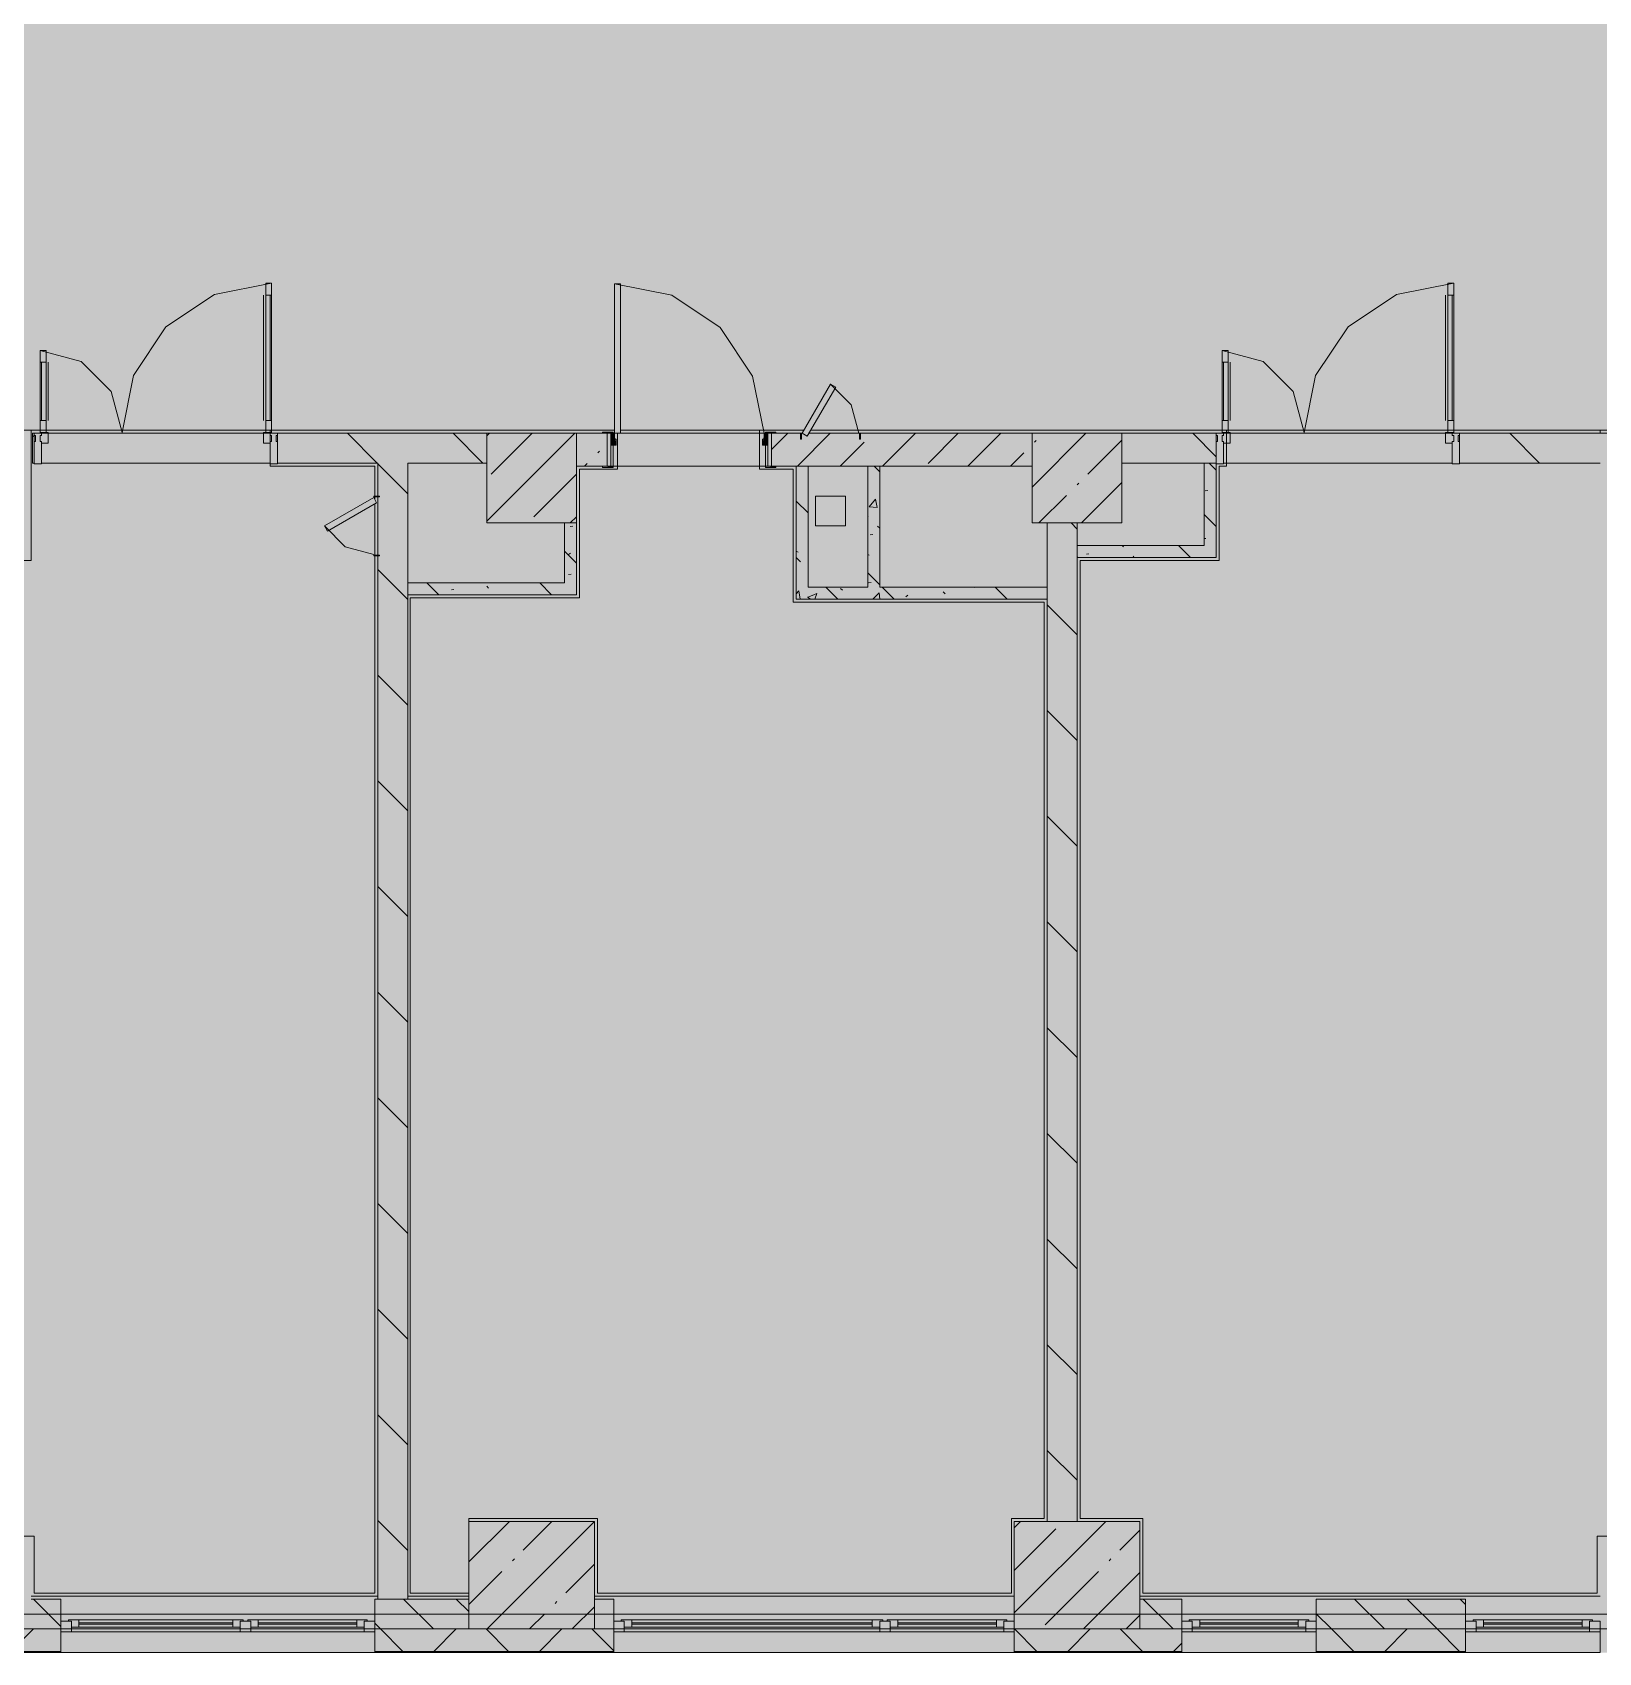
# Model space of a CAD drawing. Header units: millimetres. Extents: x -3817 to 677485, y -22715 to 103890.
# Drawn here: x 20708.5 to 20791, y -19605.9 to -19520.5 of the extents above; entities that cross this region are included whole.
import ezdxf

# ---------------------------------------------------------------- set-up
doc = ezdxf.new("R2010")
doc.units = ezdxf.units.MM
doc.layers.add('PDF _Геометрия', color=7, linetype='Continuous', true_color=0x1d1d1d)
doc.layers.add('PDF _Сплошная заливка', color=7, linetype='Continuous', true_color=0xffffff)

msp = doc.modelspace()

# ---------------------------------------------------------------- hatches: boundary and pattern name
at = {"layer": 'PDF _Сплошная заливка', "true_color": 0xd9d9d9, "transparency": 33554559}
for points in [[(20795.45, -19605.904), (20832.82, -19605.904), (20832.82, -19482.948), (20529.067, -19482.948), (20529.067, -19605.904), (20788.11, -19605.904)], [(20722.045, -19543.245), (20732.43, -19543.245), (20732.43, -19541.67), (20721.407, -19541.67), (20721.407, -19543.245)], [(20763.483, -19598.991), (20763.537, -19598.991), (20763.537, -19546.395), (20761.962, -19546.395), (20761.962, -19598.991)]]:
    msp.add_hatch(color=254, dxfattribs=at).paths.add_polyline_path(points)
at = {"layer": 'PDF _Сплошная заливка', "true_color": 0xcdcdcd, "transparency": 33554559}
msp.add_hatch(color=254, dxfattribs=at).paths.add_polyline_path([(20720.777, -19541.631), (20721.092, -19541.631), (20721.092, -19533.757), (20720.777, -19533.757), (20720.777, -19540.344)])
at = {"layer": 'PDF _Сплошная заливка', "true_color": 0xd9d9d9, "transparency": 33554559}
h = msp.add_hatch(color=254, dxfattribs=at)
h.paths.add_polyline_path([(20761.167, -19543.403), (20761.167, -19541.67), (20749.408, -19541.67), (20749.317, -19541.828), (20748.965, -19541.67), (20747.43, -19541.67), (20747.43, -19543.403), (20758.748, -19543.403)], flags=0)
h.paths.add_polyline_path([(20737.154, -19543.403), (20738.769, -19543.403), (20738.769, -19541.67), (20737.154, -19541.67)], flags=0)
h = msp.add_hatch(color=254, dxfattribs=at)
h.paths.add_polyline_path([(20830.301, -19543.245), (20830.301, -19541.67), (20814.711, -19541.67), (20814.711, -19542.222), (20805.262, -19542.222), (20805.262, -19541.67), (20795.814, -19541.67), (20795.814, -19543.245), (20824.789, -19543.245)], flags=0)
h.paths.add_polyline_path([(20770.222, -19543.245), (20770.852, -19543.245), (20770.856, -19541.67), (20765.892, -19541.67), (20765.892, -19543.245), (20766.088, -19543.245)], flags=0)
h.paths.add_polyline_path([(20783.69, -19543.245), (20791.09, -19543.245), (20791.09, -19541.67), (20783.69, -19541.67)], flags=0)
h = msp.add_hatch(color=254, dxfattribs=at)
h.paths.add_polyline_path([(20817.472, -19604.66), (20823.214, -19604.66), (20823.214, -19603.086), (20814.396, -19603.086), (20814.396, -19604.66)], flags=0)
h.paths.add_polyline_path([(20784.003, -19604.66), (20784.003, -19603.086), (20776.132, -19603.086), (20776.132, -19604.66), (20780.769, -19604.66)], flags=0)
h.paths.add_polyline_path([(20795.814, -19604.66), (20797.861, -19604.66), (20797.861, -19603.086), (20795.814, -19603.086), (20795.814, -19603.562)], flags=0)
h.paths.add_polyline_path([(20701.329, -19604.66), (20703.691, -19604.66), (20703.691, -19603.086), (20701.329, -19603.086)], flags=0)
h.paths.add_polyline_path([(20694.243, -19604.66), (20694.243, -19603.086), (20683.613, -19603.086), (20683.613, -19604.66), (20685.343, -19604.66)], flags=0)
h.paths.add_polyline_path([(20708.415, -19604.66), (20709.99, -19604.66), (20709.99, -19603.086), (20708.415, -19603.086), (20708.415, -19603.372)], flags=0)
h.paths.add_polyline_path([(20726.525, -19604.66), (20731.485, -19604.66), (20731.485, -19603.086), (20726.525, -19603.086)], flags=0)
h.paths.add_polyline_path([(20769.046, -19604.66), (20769.046, -19603.086), (20766.836, -19603.086), (20766.836, -19604.66)], flags=0)
h.paths.add_polyline_path([(20738.099, -19604.66), (20739.121, -19604.66), (20739.121, -19603.086), (20738.099, -19603.086), (20738.099, -19604.512)], flags=0)
h.paths.add_polyline_path([(20591.49, -19604.66), (20591.49, -19603.086), (20584.955, -19603.086), (20584.955, -19604.66), (20589.916, -19604.66)], flags=0)
h.paths.add_polyline_path([(20618.655, -19604.66), (20618.655, -19603.086), (20612.747, -19603.086), (20612.747, -19604.66)], flags=0)
h.paths.add_polyline_path([(20625.741, -19604.66), (20626.922, -19604.66), (20626.922, -19603.086), (20625.741, -19603.086)], flags=0)
h.paths.add_polyline_path([(20654.087, -19604.66), (20654.087, -19603.086), (20648.181, -19603.086), (20648.181, -19604.66)], flags=0)
h.paths.add_polyline_path([(20661.173, -19604.66), (20667.078, -19604.66), (20667.078, -19603.086), (20661.173, -19603.086)], flags=0)
h = msp.add_hatch(color=254, dxfattribs=at)
h.paths.add_polyline_path([(20814.396, -19605.841), (20823.214, -19605.841), (20823.214, -19604.66), (20814.396, -19604.66)], flags=0)
h.paths.add_polyline_path([(20832.82, -19605.841), (20832.82, -19604.66), (20830.301, -19604.66), (20830.301, -19605.841), (20832.153, -19605.841)], flags=0)
h.paths.add_polyline_path([(20729.386, -19605.841), (20739.121, -19605.841), (20739.121, -19604.66), (20726.525, -19604.66), (20726.525, -19605.841)], flags=0)
h.paths.add_polyline_path([(20760.223, -19605.841), (20769.046, -19605.841), (20769.046, -19604.66), (20760.223, -19604.66)], flags=0)
h.paths.add_polyline_path([(20707.364, -19605.841), (20709.99, -19605.841), (20709.99, -19604.66), (20701.329, -19604.66), (20701.329, -19605.841)], flags=0)
h.paths.add_polyline_path([(20776.132, -19605.841), (20784.003, -19605.841), (20784.003, -19604.66), (20776.132, -19604.66)], flags=0)
h.paths.add_polyline_path([(20795.814, -19605.841), (20797.861, -19605.841), (20797.861, -19604.66), (20791.09, -19604.66), (20791.09, -19605.841), (20795.45, -19605.841)], flags=0)
h.paths.add_polyline_path([(20618.655, -19605.841), (20618.655, -19604.66), (20612.747, -19604.66), (20612.747, -19605.841)], flags=0)
h.paths.add_polyline_path([(20694.243, -19605.841), (20694.243, -19604.66), (20683.613, -19604.66), (20683.613, -19605.841), (20685.343, -19605.841)], flags=0)
h.paths.add_polyline_path([(20631.646, -19605.841), (20631.646, -19604.66), (20625.741, -19604.66), (20625.741, -19605.841), (20626.619, -19605.841)], flags=0)
h.paths.add_polyline_path([(20648.181, -19605.841), (20654.087, -19605.841), (20654.087, -19604.66), (20648.181, -19604.66)], flags=0)
h.paths.add_polyline_path([(20661.173, -19605.841), (20667.078, -19605.841), (20667.078, -19604.66), (20661.173, -19604.66)], flags=0)
h.paths.add_polyline_path([(20584.955, -19605.841), (20596.213, -19605.841), (20596.213, -19604.66), (20584.955, -19604.66)], flags=0)
h.paths.add_polyline_path([(20560.547, -19605.841), (20560.547, -19604.66), (20529.13, -19604.66), (20529.13, -19605.841), (20553.214, -19605.841)], flags=0)

# ---------------------------------------------------------------- linework, layer by layer
at = {"layer": 'PDF _Геометрия', "color": 9, "lineweight": 9, "true_color": 0xb7b7b7}
for points in [[(20708.966, -19542.182), (20709.321, -19542.182), (20709.321, -19541.631), (20708.888, -19541.631), (20708.888, -19537.3), (20711.053, -19537.881), (20712.638, -19539.466), (20713.218, -19541.631), (20713.818, -19538.618), (20715.524, -19536.063), (20718.079, -19534.357), (20721.092, -19533.757), (20721.092, -19541.631), (20720.659, -19541.631), (20720.659, -19542.182), (20721.013, -19542.182)], [(20747.036, -19541.67), (20746.437, -19538.657), (20744.73, -19536.103), (20742.175, -19534.396), (20739.162, -19533.797)], [(20771.25, -19542.182), (20771.604, -19542.182), (20771.604, -19541.631), (20771.171, -19541.631), (20771.171, -19537.3), (20773.336, -19537.881), (20774.921, -19539.466), (20775.501, -19541.631), (20776.101, -19538.618), (20777.808, -19536.063), (20780.362, -19534.357), (20783.375, -19533.757), (20783.375, -19541.631), (20782.942, -19541.631), (20782.942, -19542.182), (20783.297, -19542.182)], [(20720.667, -19534.387), (20720.667, -19541.001)], [(20721.092, -19534.387), (20720.777, -19534.387)], [(20721.013, -19534.387), (20721.013, -19541.001)], [(20782.95, -19534.387), (20782.95, -19541.001)], [(20783.375, -19534.387), (20783.06, -19534.387)], [(20783.297, -19534.387), (20783.297, -19541.001)], [(20708.888, -19537.93), (20709.203, -19537.93)], [(20708.966, -19537.93), (20708.966, -19541.001)], [(20709.313, -19537.93), (20709.313, -19541.001)], [(20771.171, -19537.93), (20771.486, -19537.93)], [(20771.25, -19537.93), (20771.25, -19541.001)], [(20771.596, -19537.93), (20771.596, -19541.001)], [(20752.036, -19541.67), (20751.635, -19540.174), (20750.54, -19539.079)], [(20708.888, -19541.001), (20709.203, -19541.001)], [(20721.092, -19541.001), (20720.777, -19541.001)], [(20771.171, -19541.001), (20771.486, -19541.001)], [(20783.375, -19541.001), (20783.06, -19541.001)], [(20650.616, -19541.629), (20650.616, -19541.513), (20638.019, -19541.513), (20597.44, -19541.513), (20739.162, -19541.513), (20721.092, -19541.513)], [(20721.013, -19543.285), (20721.013, -19543.403), (20726.531, -19543.403), (20726.531, -19545.165), (20726.531, -19543.403), (20721.013, -19543.403), (20721.013, -19541.513), (20708.415, -19541.513), (20708.415, -19548.363), (20694.085, -19548.363), (20694.085, -19543.56), (20683.613, -19543.56), (20683.613, -19548.363), (20662.34, -19548.363), (20683.613, -19548.363), (20683.613, -19543.56), (20694.085, -19543.56), (20694.085, -19548.363), (20708.415, -19548.363), (20708.415, -19548.206)], [(20708.888, -19541.789), (20708.888, -19542.104)], [(20721.092, -19541.789), (20721.092, -19542.104)], [(20731.485, -19602.771), (20728.383, -19602.771), (20728.383, -19550.332), (20737.32, -19550.332), (20737.32, -19543.56), (20739.32, -19543.56), (20737.32, -19543.56), (20737.32, -19550.332), (20728.383, -19550.332), (20728.383, -19602.771), (20731.485, -19602.771), (20731.485, -19598.834), (20738.257, -19598.834), (20738.257, -19602.771), (20760.067, -19602.771), (20760.067, -19598.834), (20761.805, -19598.834), (20761.805, -19550.568), (20748.569, -19550.568), (20748.569, -19543.56), (20746.8, -19543.56), (20746.8, -19541.513), (20739.477, -19541.513), (20749.135, -19541.513), (20746.8, -19541.513), (20746.8, -19541.67)], [(20739.32, -19541.67), (20739.32, -19543.56), (20739.32, -19543.403)], [(20771.171, -19541.513), (20749.498, -19541.513), (20832.82, -19541.513), (20791.09, -19541.513), (20791.09, -19541.67), (20791.09, -19541.513), (20771.405, -19541.513), (20771.405, -19543.403), (20771.405, -19543.245)], [(20771.171, -19541.789), (20771.171, -19542.104)], [(20783.375, -19541.789), (20783.375, -19542.104)], [(20746.8, -19543.403), (20746.8, -19543.56), (20748.569, -19543.56), (20748.569, -19550.568), (20761.805, -19550.568), (20761.805, -19598.834), (20760.067, -19598.834), (20760.067, -19602.771), (20738.257, -19602.771), (20738.257, -19598.834), (20731.485, -19598.834)], [(20795.971, -19599.779), (20790.932, -19599.779), (20790.932, -19602.771), (20766.994, -19602.771), (20766.994, -19598.834), (20763.695, -19598.834), (20763.695, -19548.363), (20771.01, -19548.363), (20771.01, -19543.403), (20771.405, -19543.403), (20771.01, -19543.403), (20771.01, -19548.363), (20763.695, -19548.363), (20763.695, -19598.834), (20766.994, -19598.834), (20766.994, -19602.771), (20790.932, -19602.771), (20790.932, -19599.779), (20795.971, -19599.779)], [(20703.534, -19599.779), (20708.573, -19599.779), (20708.573, -19602.771), (20726.531, -19602.771), (20726.531, -19545.383), (20726.531, -19602.771), (20708.573, -19602.771), (20708.573, -19599.779), (20703.534, -19599.779)], [(20726.468, -19548.048), (20724.972, -19547.647), (20723.876, -19546.552)]]:
    msp.add_lwpolyline(points, dxfattribs=at)
for points in [[(20720.777, -19541.631), (20721.092, -19541.631), (20721.092, -19533.757), (20720.777, -19533.757), (20720.777, -19541.631), (20721.092, -19541.631), (20721.092, -19533.757), (20720.777, -19533.757)], [(20739.162, -19533.797), (20739.162, -19541.67), (20739.477, -19541.67), (20739.477, -19533.797)], [(20783.06, -19541.631), (20783.375, -19541.631), (20783.375, -19533.757), (20783.06, -19533.757), (20783.06, -19541.631), (20783.375, -19541.631), (20783.375, -19533.757), (20783.06, -19533.757)], [(20709.203, -19541.631), (20708.888, -19541.631), (20708.888, -19537.3), (20709.203, -19537.3), (20709.203, -19541.631), (20709.203, -19537.3), (20708.888, -19537.3), (20708.888, -19541.631)], [(20771.486, -19541.631), (20771.171, -19541.631), (20771.171, -19537.3), (20771.486, -19537.3), (20771.486, -19541.631), (20771.486, -19537.3), (20771.171, -19537.3), (20771.171, -19541.631)], [(20750.54, -19539.079), (20749.044, -19541.67), (20749.317, -19541.828), (20750.813, -19539.237)], [(20739.084, -19541.67), (20739.084, -19541.607), (20738.532, -19541.607), (20738.532, -19541.67)], [(20738.965, -19543.403), (20738.965, -19541.67), (20738.769, -19541.67), (20738.769, -19543.403)], [(20739.162, -19541.67), (20738.965, -19541.67), (20738.965, -19542.3), (20739.241, -19542.3), (20739.241, -19541.985), (20739.162, -19541.985)], [(20739.084, -19541.678), (20739.084, -19541.67), (20738.965, -19541.67), (20738.965, -19541.678)], [(20747.036, -19541.67), (20747.036, -19541.985), (20746.957, -19541.985), (20746.957, -19542.3), (20747.233, -19542.3), (20747.233, -19541.67)], [(20747.115, -19541.67), (20747.666, -19541.67), (20747.666, -19541.607), (20747.115, -19541.607)], [(20747.115, -19541.678), (20747.233, -19541.678), (20747.233, -19541.67), (20747.115, -19541.67)], [(20747.233, -19543.403), (20747.43, -19543.403), (20747.43, -19541.67), (20747.233, -19541.67)], [(20749.004, -19541.985), (20749.004, -19541.67), (20748.965, -19541.67), (20748.965, -19541.985)], [(20752.075, -19541.985), (20752.115, -19541.985), (20752.115, -19541.67), (20752.075, -19541.67)], [(20739.084, -19543.403), (20739.084, -19542.3), (20738.965, -19542.3), (20738.965, -19543.403)], [(20747.115, -19543.403), (20747.233, -19543.403), (20747.233, -19542.3), (20747.115, -19542.3)], [(20739.084, -19543.466), (20739.084, -19543.403), (20738.532, -19543.403), (20738.532, -19543.466)], [(20747.115, -19543.466), (20747.666, -19543.466), (20747.666, -19543.403), (20747.115, -19543.403)], [(20723.876, -19546.552), (20724.034, -19546.825), (20726.625, -19545.329), (20726.468, -19545.056)], [(20726.782, -19545.017), (20726.782, -19544.977), (20726.468, -19544.977), (20726.468, -19545.017)], [(20751.327, -19544.977), (20749.752, -19544.977), (20749.752, -19546.552), (20751.327, -19546.552)], [(20749.752, -19544.977), (20751.327, -19544.977), (20751.327, -19546.552), (20749.752, -19546.552)], [(20726.782, -19548.087), (20726.468, -19548.087), (20726.468, -19548.127), (20726.782, -19548.127)]]:
    msp.add_lwpolyline(points, close=True, dxfattribs=at)
at = {"layer": 'PDF _Геометрия', "color": 8, "lineweight": 9, "true_color": 0x737373}
for points in [[(20708.494, -19543.245), (20708.573, -19543.245), (20708.573, -19541.67), (20708.494, -19541.67)], [(20708.888, -19541.789), (20708.966, -19541.789), (20708.966, -19541.655), (20708.573, -19541.655), (20708.573, -19541.789), (20708.652, -19541.789), (20708.652, -19542.104), (20708.573, -19542.104), (20708.573, -19543.285), (20708.966, -19543.285), (20708.966, -19542.104), (20708.888, -19542.104)], [(20721.328, -19542.104), (20721.328, -19541.789), (20721.407, -19541.789), (20721.407, -19541.655), (20721.013, -19541.655), (20721.013, -19541.789), (20721.092, -19541.789), (20721.092, -19542.104), (20721.013, -19542.104), (20721.013, -19543.285), (20721.407, -19543.285), (20721.407, -19542.104)], [(20737.154, -19541.67), (20732.43, -19541.67), (20732.43, -19546.395), (20737.154, -19546.395)], [(20765.892, -19541.67), (20761.167, -19541.67), (20761.167, -19546.395), (20765.892, -19546.395)], [(20771.171, -19541.789), (20771.25, -19541.789), (20771.25, -19541.655), (20770.856, -19541.655), (20770.856, -19541.789), (20770.935, -19541.789), (20770.935, -19542.104), (20770.856, -19542.104), (20770.856, -19543.285), (20771.25, -19543.285), (20771.25, -19542.104), (20771.171, -19542.104)], [(20783.611, -19542.104), (20783.611, -19541.789), (20783.69, -19541.789), (20783.69, -19541.655), (20783.297, -19541.655), (20783.297, -19541.789), (20783.375, -19541.789), (20783.375, -19542.104), (20783.297, -19542.104), (20783.297, -19543.285), (20783.69, -19543.285), (20783.69, -19542.104)], [(20752.506, -19549.78), (20749.357, -19549.78), (20749.357, -19543.403), (20752.115, -19543.403), (20752.506, -19543.403)], [(20738.099, -19598.991), (20731.485, -19598.991), (20731.485, -19604.66), (20738.099, -19604.66)], [(20766.836, -19598.991), (20760.223, -19598.991), (20760.223, -19604.66), (20766.836, -19604.66)], [(20726.693, -19602.928), (20708.415, -19602.928)], [(20731.485, -19602.928), (20728.263, -19602.928)], [(20760.223, -19602.928), (20738.099, -19602.928)], [(20791.09, -19602.928), (20766.836, -19602.928)], [(20784.003, -19604.66), (20784.003, -19603.086), (20776.132, -19603.086), (20776.132, -19604.66)], [(20709.99, -19604.802), (20709.99, -19604.251), (20710.541, -19604.251), (20710.541, -19604.802)], [(20719.596, -19604.172), (20710.384, -19604.172), (20710.384, -19604.251), (20710.541, -19604.251), (20710.541, -19604.566), (20719.439, -19604.566), (20719.439, -19604.251), (20719.596, -19604.251)], [(20719.439, -19604.802), (20719.439, -19604.251), (20719.99, -19604.251), (20719.99, -19604.802)], [(20726.131, -19604.172), (20719.832, -19604.172), (20719.832, -19604.251), (20719.99, -19604.251), (20719.99, -19604.566), (20725.974, -19604.566), (20725.974, -19604.251), (20726.131, -19604.251)], [(20725.974, -19604.802), (20725.974, -19604.251), (20726.525, -19604.251), (20726.525, -19604.802)], [(20739.121, -19604.802), (20739.121, -19604.251), (20739.672, -19604.251), (20739.672, -19604.802)], [(20753.294, -19604.172), (20739.515, -19604.172), (20739.515, -19604.251), (20739.672, -19604.251), (20739.672, -19604.566), (20753.136, -19604.566), (20753.136, -19604.251), (20753.294, -19604.251)], [(20753.136, -19604.802), (20753.136, -19604.251), (20753.687, -19604.251), (20753.687, -19604.802)], [(20759.829, -19604.172), (20753.53, -19604.172), (20753.53, -19604.251), (20753.687, -19604.251), (20753.687, -19604.566), (20759.671, -19604.566), (20759.671, -19604.251), (20759.829, -19604.251)], [(20759.671, -19604.802), (20759.671, -19604.251), (20760.223, -19604.251), (20760.223, -19604.802)], [(20769.046, -19604.802), (20769.046, -19604.251), (20769.597, -19604.251), (20769.597, -19604.802)], [(20775.738, -19604.172), (20769.439, -19604.172), (20769.439, -19604.251), (20769.597, -19604.251), (20769.597, -19604.566), (20775.581, -19604.566), (20775.581, -19604.251), (20775.738, -19604.251)], [(20775.581, -19604.802), (20775.581, -19604.251), (20776.132, -19604.251), (20776.132, -19604.802)], [(20784.003, -19604.802), (20784.003, -19604.251), (20784.554, -19604.251), (20784.554, -19604.802)], [(20790.696, -19604.172), (20784.397, -19604.172), (20784.397, -19604.251), (20784.554, -19604.251), (20784.554, -19604.566), (20790.538, -19604.566), (20790.538, -19604.251), (20790.696, -19604.251)], [(20790.538, -19604.802), (20790.538, -19604.251), (20791.09, -19604.251), (20791.09, -19604.802)]]:
    msp.add_lwpolyline(points, close=True, dxfattribs=at)
for points in [[(20708.573, -19541.863), (20708.494, -19541.784)], [(20708.573, -19542.104), (20708.573, -19541.67)], [(20708.957, -19541.67), (20721.023, -19541.67)], [(20736.525, -19546.395), (20736.525, -19549.544), (20728.263, -19549.544), (20728.263, -19543.245), (20732.43, -19543.245), (20732.43, -19541.67), (20721.407, -19541.67), (20721.407, -19543.245), (20726.688, -19543.245), (20726.688, -19603.086), (20726.525, -19603.086), (20726.525, -19604.66), (20739.121, -19604.66), (20739.121, -19603.086), (20738.099, -19603.086)], [(20721.407, -19541.67), (20721.407, -19542.104)], [(20726.658, -19543.245), (20725.083, -19541.67)], [(20732.226, -19543.245), (20730.651, -19541.67)], [(20732.43, -19546.299), (20737.059, -19541.67)], [(20732.43, -19541.809), (20732.569, -19541.67)], [(20732.665, -19543.82), (20734.814, -19541.67)], [(20738.532, -19541.67), (20737.154, -19541.67), (20737.154, -19543.403)], [(20738.769, -19543.403), (20738.769, -19541.67)], [(20739.162, -19541.67), (20747.115, -19541.67)], [(20747.43, -19542.525), (20748.284, -19541.67)], [(20747.43, -19541.67), (20747.43, -19543.403)], [(20748.965, -19541.67), (20747.666, -19541.67)], [(20748.797, -19543.403), (20750.529, -19541.67)], [(20761.962, -19546.395), (20761.962, -19549.78), (20753.136, -19549.78), (20753.136, -19543.403), (20761.167, -19543.403), (20761.167, -19541.67), (20752.115, -19541.67), (20749.408, -19541.67)], [(20753.287, -19543.403), (20755.019, -19541.67)], [(20755.676, -19543.258), (20757.264, -19541.67)], [(20757.777, -19543.403), (20759.509, -19541.67)], [(20761.167, -19544.502), (20763.999, -19541.67)], [(20770.852, -19543.245), (20770.856, -19543.245), (20770.856, -19541.67), (20764.713, -19541.67)], [(20770.856, -19542.902), (20769.624, -19541.67)], [(20770.856, -19543.245), (20770.856, -19541.67)], [(20771.24, -19541.67), (20783.306, -19541.67)], [(20791.09, -19543.245), (20783.69, -19543.245), (20783.69, -19541.67), (20832.505, -19541.67), (20832.82, -19541.67), (20830.301, -19541.67), (20830.301, -19545.607), (20832.82, -19545.607)], [(20783.69, -19541.67), (20783.69, -19542.104)], [(20787.901, -19543.245), (20786.327, -19541.67)], [(20738.277, -19542.697), (20738.371, -19542.604)], [(20751.042, -19543.403), (20752.308, -19542.136)], [(20760.022, -19543.403), (20760.727, -19542.697)], [(20761.288, -19542.136), (20761.382, -19542.043)], [(20764.095, -19543.82), (20765.892, -19542.023)], [(20721.016, -19543.245), (20708.956, -19543.245)], [(20728.263, -19544.85), (20726.688, -19543.275)], [(20728.263, -19550.174), (20736.525, -19550.174), (20737.154, -19550.174), (20737.154, -19543.403), (20738.532, -19543.403)], [(20737.572, -19543.403), (20737.716, -19543.258)], [(20747.115, -19543.403), (20739.084, -19543.403)], [(20747.666, -19543.403), (20748.727, -19543.403), (20748.727, -19550.41), (20749.357, -19550.41), (20761.962, -19550.41), (20761.962, -19598.991)], [(20749.357, -19543.403), (20748.965, -19543.403), (20748.727, -19543.403)], [(20753.136, -19543.403), (20752.506, -19543.403)], [(20763.537, -19598.991), (20763.537, -19548.206), (20770.852, -19548.206), (20770.852, -19547.576), (20770.852, -19543.245), (20770.222, -19543.245), (20765.892, -19543.245)], [(20770.222, -19543.245), (20770.222, -19547.576), (20763.537, -19547.576), (20763.537, -19546.395)], [(20783.299, -19543.245), (20771.239, -19543.245)], [(20734.91, -19546.065), (20737.154, -19543.82)], [(20763.533, -19544.381), (20763.627, -19544.288)], [(20763.765, -19546.395), (20765.892, -19544.268)], [(20749.752, -19544.977), (20749.752, -19546.552)], [(20761.52, -19546.395), (20762.972, -19544.942)], [(20736.825, -19546.395), (20737.154, -19546.065)], [(20763.537, -19546.719), (20763.213, -19546.395)], [(20763.537, -19547.576), (20763.537, -19548.206)], [(20728.263, -19550.417), (20726.688, -19548.843)], [(20731.485, -19603.086), (20728.263, -19603.086), (20728.263, -19550.174), (20728.263, -19549.544)], [(20761.962, -19550.41), (20761.962, -19549.78)], [(20763.537, -19552.286), (20761.962, -19550.712)], [(20728.263, -19555.985), (20726.688, -19554.41)], [(20763.537, -19557.854), (20761.962, -19556.279)], [(20728.263, -19561.553), (20726.688, -19559.978)], [(20763.537, -19563.421), (20761.962, -19561.847)], [(20728.263, -19567.12), (20726.688, -19565.545)], [(20763.537, -19568.989), (20761.962, -19567.414)], [(20728.263, -19572.688), (20726.688, -19571.113)], [(20763.537, -19574.557), (20761.962, -19572.982)], [(20728.263, -19578.255), (20726.688, -19576.681)], [(20763.537, -19580.124), (20761.962, -19578.549)], [(20728.263, -19583.823), (20726.688, -19582.248)], [(20763.537, -19585.692), (20761.962, -19584.117)], [(20728.263, -19589.39), (20726.688, -19587.816)], [(20763.537, -19591.259), (20761.962, -19589.685)], [(20728.263, -19594.958), (20726.688, -19593.383)], [(20763.537, -19596.827), (20761.962, -19595.252)], [(20728.263, -19600.526), (20726.688, -19598.951)], [(20731.485, -19601.124), (20733.618, -19598.991)], [(20732.439, -19604.66), (20738.099, -19599)], [(20734.349, -19600.506), (20735.863, -19598.991)], [(20760.223, -19599.326), (20760.558, -19598.991)], [(20760.223, -19603.816), (20765.048, -19598.991)], [(20760.223, -19601.571), (20762.411, -19599.383)], [(20765.778, -19600.506), (20766.836, -19599.447)], [(20731.485, -19603.369), (20733.226, -19601.628)], [(20733.787, -19601.067), (20733.881, -19600.973)], [(20736.594, -19602.75), (20738.099, -19601.245)], [(20761.85, -19604.434), (20764.656, -19601.628)], [(20763.869, -19604.66), (20766.836, -19601.692)], [(20765.217, -19601.067), (20765.31, -19600.973)], [(20703.691, -19603.086), (20701.329, -19603.086), (20701.329, -19604.66), (20709.99, -19604.66), (20709.99, -19603.086), (20708.415, -19603.086)], [(20709.99, -19604.523), (20708.552, -19603.086)], [(20726.688, -19603.086), (20728.263, -19603.086)], [(20729.614, -19604.66), (20728.039, -19603.086)], [(20731.485, -19603.748), (20730.823, -19603.086)], [(20736.032, -19603.312), (20736.126, -19603.218)], [(20760.223, -19603.086), (20760.223, -19604.66), (20769.046, -19604.66), (20769.046, -19603.086), (20766.836, -19603.086)], [(20768.587, -19604.66), (20767.012, -19603.086)], [(20779.722, -19604.66), (20778.147, -19603.086)], [(20783.687, -19605.841), (20782.506, -19604.66), (20780.931, -19603.086)], [(20784.003, -19603.374), (20783.715, -19603.086)], [(20710.541, -19604.251), (20709.99, -19604.251)], [(20710.384, -19604.172), (20719.596, -19604.172)], [(20710.935, -19604.172), (20710.935, -19604.566)], [(20719.045, -19604.172), (20719.045, -19604.566)], [(20719.99, -19604.251), (20719.439, -19604.251)], [(20719.832, -19604.172), (20726.131, -19604.172)], [(20720.383, -19604.172), (20720.383, -19604.566)], [(20725.58, -19604.172), (20725.58, -19604.566)], [(20726.525, -19604.251), (20725.974, -19604.251)], [(20734.684, -19604.66), (20735.471, -19603.873)], [(20736.929, -19604.66), (20738.099, -19603.49)], [(20739.672, -19604.251), (20739.121, -19604.251)], [(20739.515, -19604.172), (20753.294, -19604.172)], [(20740.066, -19604.172), (20740.066, -19604.566)], [(20752.742, -19604.172), (20752.742, -19604.566)], [(20753.687, -19604.251), (20753.136, -19604.251)], [(20753.53, -19604.172), (20759.829, -19604.172)], [(20754.081, -19604.172), (20754.081, -19604.566)], [(20759.278, -19604.172), (20759.278, -19604.566)], [(20760.223, -19604.251), (20759.671, -19604.251)], [(20766.114, -19604.66), (20766.836, -19603.937)], [(20769.597, -19604.251), (20769.046, -19604.251)], [(20769.439, -19604.172), (20775.738, -19604.172)], [(20769.991, -19604.172), (20769.991, -19604.566)], [(20775.187, -19604.172), (20775.187, -19604.566)], [(20776.132, -19604.251), (20775.581, -19604.251)], [(20778.119, -19605.841), (20776.938, -19604.66), (20776.132, -19603.854)], [(20784.554, -19604.251), (20784.003, -19604.251)], [(20784.397, -19604.172), (20790.696, -19604.172)], [(20784.948, -19604.172), (20784.948, -19604.566)], [(20790.145, -19604.172), (20790.145, -19604.566)], [(20791.09, -19604.251), (20790.538, -19604.251)], [(20701.329, -19604.66), (20701.329, -19605.904), (20701.329, -19604.66), (20694.243, -19604.66), (20694.243, -19605.904), (20694.243, -19604.66), (20701.329, -19604.66), (20709.99, -19604.66), (20709.99, -19605.904), (20709.99, -19604.66), (20726.525, -19604.66)], [(20707.371, -19605.841), (20708.552, -19604.66)], [(20760.223, -19604.66), (20739.121, -19604.66), (20739.121, -19605.904), (20739.121, -19604.66), (20726.525, -19604.66), (20726.525, -19605.904), (20726.525, -19604.66), (20709.99, -19604.66)], [(20709.99, -19604.802), (20726.525, -19604.802)], [(20710.935, -19604.33), (20719.045, -19604.33)], [(20719.045, -19604.408), (20710.935, -19604.408)], [(20720.383, -19604.33), (20725.58, -19604.33)], [(20725.58, -19604.408), (20720.383, -19604.408)], [(20728.011, -19605.841), (20726.83, -19604.66), (20726.525, -19604.355)], [(20729.642, -19605.841), (20730.823, -19604.66)], [(20733.579, -19605.841), (20732.398, -19604.66)], [(20735.209, -19605.841), (20736.39, -19604.66)], [(20739.121, -19605.816), (20737.965, -19604.66)], [(20776.132, -19604.66), (20769.046, -19604.66), (20769.046, -19605.904), (20769.046, -19604.66), (20760.223, -19604.66), (20760.223, -19605.904), (20760.223, -19604.66), (20739.121, -19604.66)], [(20739.121, -19604.802), (20760.223, -19604.802)], [(20740.066, -19604.33), (20752.742, -19604.33)], [(20752.742, -19604.408), (20740.066, -19604.408)], [(20754.081, -19604.33), (20759.278, -19604.33)], [(20759.278, -19604.408), (20754.081, -19604.408)], [(20761.416, -19605.841), (20760.235, -19604.66)], [(20763.047, -19605.841), (20764.228, -19604.66)], [(20766.984, -19605.841), (20765.803, -19604.66)], [(20784.003, -19604.66), (20776.132, -19604.66), (20776.132, -19605.904), (20776.132, -19604.66), (20769.046, -19604.66)], [(20769.046, -19604.802), (20776.132, -19604.802)], [(20769.991, -19604.33), (20775.187, -19604.33)], [(20775.187, -19604.408), (20769.991, -19604.408)], [(20779.75, -19605.841), (20780.931, -19604.66)], [(20791.09, -19604.66), (20791.09, -19605.904), (20791.09, -19604.66), (20784.003, -19604.66), (20784.003, -19605.904), (20784.003, -19604.66), (20791.09, -19604.66), (20797.861, -19604.66), (20797.861, -19605.904), (20797.861, -19604.66), (20814.396, -19604.66)], [(20784.003, -19604.802), (20791.09, -19604.802)], [(20784.948, -19604.33), (20790.145, -19604.33)], [(20790.145, -19604.408), (20784.948, -19604.408)], [(20701.329, -19605.841), (20709.99, -19605.841)], [(20701.329, -19605.865), (20709.99, -19605.865)], [(20726.525, -19605.841), (20739.121, -19605.841)], [(20726.525, -19605.865), (20739.121, -19605.865)], [(20760.223, -19605.841), (20769.046, -19605.841)], [(20760.223, -19605.865), (20769.046, -19605.865)], [(20768.615, -19605.841), (20769.046, -19605.41)], [(20776.132, -19605.841), (20784.003, -19605.841)], [(20776.132, -19605.865), (20784.003, -19605.865)]]:
    msp.add_lwpolyline(points, dxfattribs=at)
at = {"layer": 'PDF _Геометрия', "color": 253, "lineweight": 9, "true_color": 0xa3a3a3}
for points in [[(20753.136, -19543.708), (20752.831, -19543.403)], [(20770.852, -19543.605), (20770.492, -19543.245)], [(20749.357, -19545.868), (20748.727, -19545.238)], [(20752.998, -19545.577), (20752.579, -19545.54), (20752.917, -19545.138)], [(20752.998, -19545.577), (20752.917, -19545.138)], [(20770.282, -19544.692), (20770.413, -19544.675)], [(20752.522, -19546.062), (20752.506, -19546.046)], [(20770.852, -19546.573), (20770.222, -19545.943)], [(20736.827, -19546.578), (20736.958, -19546.561)], [(20752.634, -19547.016), (20752.765, -19546.999)], [(20753.136, -19546.676), (20753.017, -19546.557)], [(20737.154, -19548.512), (20736.525, -19547.883)], [(20748.727, -19547.872), (20748.834, -19547.94)], [(20765.985, -19547.646), (20765.915, -19547.576)], [(20769.513, -19548.206), (20768.883, -19547.576)], [(20770.222, -19547.219), (20770.324, -19547.205)], [(20736.736, -19548.061), (20736.841, -19547.981)], [(20748.959, -19548.438), (20748.727, -19548.206)], [(20752.506, -19548.057), (20752.57, -19548.098)], [(20763.573, -19548.206), (20763.537, -19548.169)], [(20764.02, -19548.035), (20764.151, -19548.018)], [(20766.545, -19548.206), (20766.48, -19548.141)], [(20729.905, -19550.174), (20729.275, -19549.544)], [(20735.844, -19550.174), (20735.215, -19549.544)], [(20736.738, -19549.108), (20736.869, -19549.091)], [(20753.136, -19549.647), (20752.506, -19549.017)], [(20752.545, -19549.546), (20752.676, -19549.529)], [(20730.565, -19549.921), (20730.696, -19549.904)], [(20732.526, -19549.824), (20732.427, -19549.725)], [(20748.727, -19550.132), (20748.867, -19549.964)], [(20748.727, -19550.383), (20748.948, -19550.403)], [(20748.948, -19550.403), (20748.867, -19549.964)], [(20749.482, -19550.41), (20749.357, -19550.326), (20749.328, -19550.306), (20749.357, -19550.295), (20749.818, -19550.118)], [(20749.72, -19550.41), (20749.818, -19550.118)], [(20750.931, -19550.41), (20750.301, -19549.78)], [(20751.072, -19549.844), (20751.169, -19549.933)], [(20752.773, -19550.41), (20753.098, -19550.072)], [(20753.137, -19550.41), (20753.098, -19550.072)], [(20753.899, -19550.41), (20753.269, -19549.78)], [(20753.882, -19550.41), (20753.888, -19550.403)], [(20753.889, -19550.41), (20753.888, -19550.403)], [(20754.502, -19550.283), (20754.607, -19550.202)], [(20756.581, -19550.121), (20756.482, -19550.022)], [(20758.096, -19549.79), (20758.109, -19549.78)], [(20759.839, -19550.41), (20759.209, -19549.78)]]:
    msp.add_lwpolyline(points, dxfattribs=at)
at = {"layer": 'PDF _Геометрия', "color": 253, "lineweight": 9, "true_color": 0xaaaaaa}
msp.add_lwpolyline([(20697.321, -19603.873), (20737.942, -19603.873), (20836.364, -19603.873)], dxfattribs=at)
at = {"layer": 'PDF _Геометрия', "color": 7, "lineweight": 9}
for points in [[(20560.554, -19605.904), (20562.913, -19605.904), (20560.554, -19605.904), (20584.955, -19605.904), (20596.213, -19605.904), (20612.747, -19605.904), (20618.655, -19605.904), (20625.741, -19605.904), (20631.646, -19605.904), (20648.181, -19605.904), (20654.087, -19605.904), (20661.173, -19605.904), (20667.078, -19605.904), (20683.613, -19605.904), (20694.243, -19605.904), (20701.329, -19605.904), (20709.99, -19605.904), (20726.525, -19605.904), (20739.121, -19605.904), (20760.223, -19605.904), (20769.046, -19605.904), (20776.132, -19605.904), (20784.003, -19605.904), (20791.09, -19605.904)], [(20722.588, -19605.904), (20726.525, -19605.904), (20722.588, -19605.904)], [(20757.154, -19605.904), (20760.224, -19605.904), (20757.154, -19605.904)], [(20787.153, -19605.904), (20791.09, -19605.904), (20787.153, -19605.904)]]:
    msp.add_lwpolyline(points, dxfattribs=at)
for points in [[(20709.99, -19605.904), (20713.927, -19605.904)], [(20716.289, -19605.904), (20720.226, -19605.904)], [(20739.123, -19605.904), (20742.194, -19605.904)], [(20744.556, -19605.904), (20748.493, -19605.904)], [(20750.855, -19605.904), (20754.792, -19605.904)], [(20774.555, -19605.904), (20778.492, -19605.904)], [(20780.854, -19605.904), (20784.791, -19605.904)]]:
    msp.add_lwpolyline(points, close=True, dxfattribs=at)
at = {"layer": 'PDF _Сплошная заливка', "color": 254, "lineweight": 60, "true_color": 0xcdcdcd, "transparency": 33554559}
for points in [[(20739.477, -19541.67), (20739.477, -19533.797), (20739.162, -19541.67), (20739.162, -19533.797)], [(20783.06, -19541.631), (20783.375, -19541.631), (20783.06, -19533.757), (20783.375, -19533.757)], [(20709.203, -19541.631), (20709.203, -19537.3), (20708.888, -19541.631), (20708.888, -19537.3)], [(20771.486, -19541.631), (20771.486, -19537.3), (20771.171, -19541.631), (20771.171, -19537.3)], [(20749.317, -19541.828), (20750.813, -19539.237), (20749.044, -19541.67), (20750.54, -19539.079)], [(20739.084, -19541.67), (20739.084, -19541.607), (20738.532, -19541.67)], [(20738.965, -19542.3), (20739.241, -19542.3), (20738.965, -19541.67), (20739.162, -19541.67)], [(20747.233, -19542.3), (20747.233, -19541.67), (20746.957, -19542.3), (20747.036, -19541.67)], [(20747.666, -19541.67), (20747.666, -19541.607), (20747.115, -19541.67)], [(20739.084, -19543.403), (20739.084, -19542.3), (20738.965, -19543.403), (20738.965, -19542.3)], [(20747.233, -19543.403), (20747.233, -19542.3), (20747.115, -19543.403), (20747.115, -19542.3)], [(20739.084, -19543.466), (20739.084, -19543.403), (20738.532, -19543.466)], [(20747.666, -19543.466), (20747.666, -19543.403), (20747.115, -19543.466)], [(20724.034, -19546.825), (20726.625, -19545.329), (20723.876, -19546.552), (20726.468, -19545.056)]]:
    msp.add_solid(points, dxfattribs=at)
at = {"layer": 'PDF _Сплошная заливка', "color": 254, "lineweight": 60, "true_color": 0xd9d9d9, "transparency": 33554559}
for points in [[(20737.154, -19546.395), (20737.154, -19541.67), (20732.43, -19546.395), (20732.43, -19541.67)], [(20765.892, -19546.395), (20765.892, -19541.67), (20761.167, -19546.395), (20761.167, -19541.67)], [(20728.263, -19603.086), (20728.263, -19543.245), (20726.688, -19603.086), (20726.688, -19543.245)], [(20749.357, -19550.41), (20749.357, -19543.403), (20748.727, -19550.41), (20748.727, -19543.403)], [(20753.136, -19549.78), (20753.136, -19543.403), (20752.506, -19549.78), (20752.506, -19543.403)], [(20770.852, -19547.576), (20770.852, -19543.245), (20770.222, -19547.576), (20770.222, -19543.245)], [(20737.154, -19550.174), (20737.154, -19546.395), (20736.525, -19550.174), (20736.525, -19546.395)], [(20763.537, -19548.206), (20770.852, -19548.206), (20763.537, -19547.576), (20770.852, -19547.576)], [(20736.525, -19550.174), (20736.525, -19549.544), (20728.263, -19550.174), (20728.263, -19549.544)], [(20761.962, -19550.41), (20761.962, -19549.78), (20749.357, -19550.41), (20749.357, -19549.78)], [(20738.099, -19604.66), (20738.099, -19598.991), (20731.485, -19604.66), (20731.485, -19598.991)], [(20766.836, -19604.66), (20766.836, -19598.991), (20760.223, -19604.66), (20760.223, -19598.991)]]:
    msp.add_solid(points, dxfattribs=at)
at = {"layer": 'PDF _Сплошная заливка', "color": 254, "lineweight": 60, "true_color": 0xd7d7d7, "transparency": 33554559}
for points in [[(20738.965, -19543.403), (20738.965, -19541.67), (20738.769, -19543.403), (20738.769, -19541.67)], [(20747.43, -19543.403), (20747.43, -19541.67), (20747.233, -19543.403), (20747.233, -19541.67)]]:
    msp.add_solid(points, dxfattribs=at)

doc.saveas('drawing.dxf')
